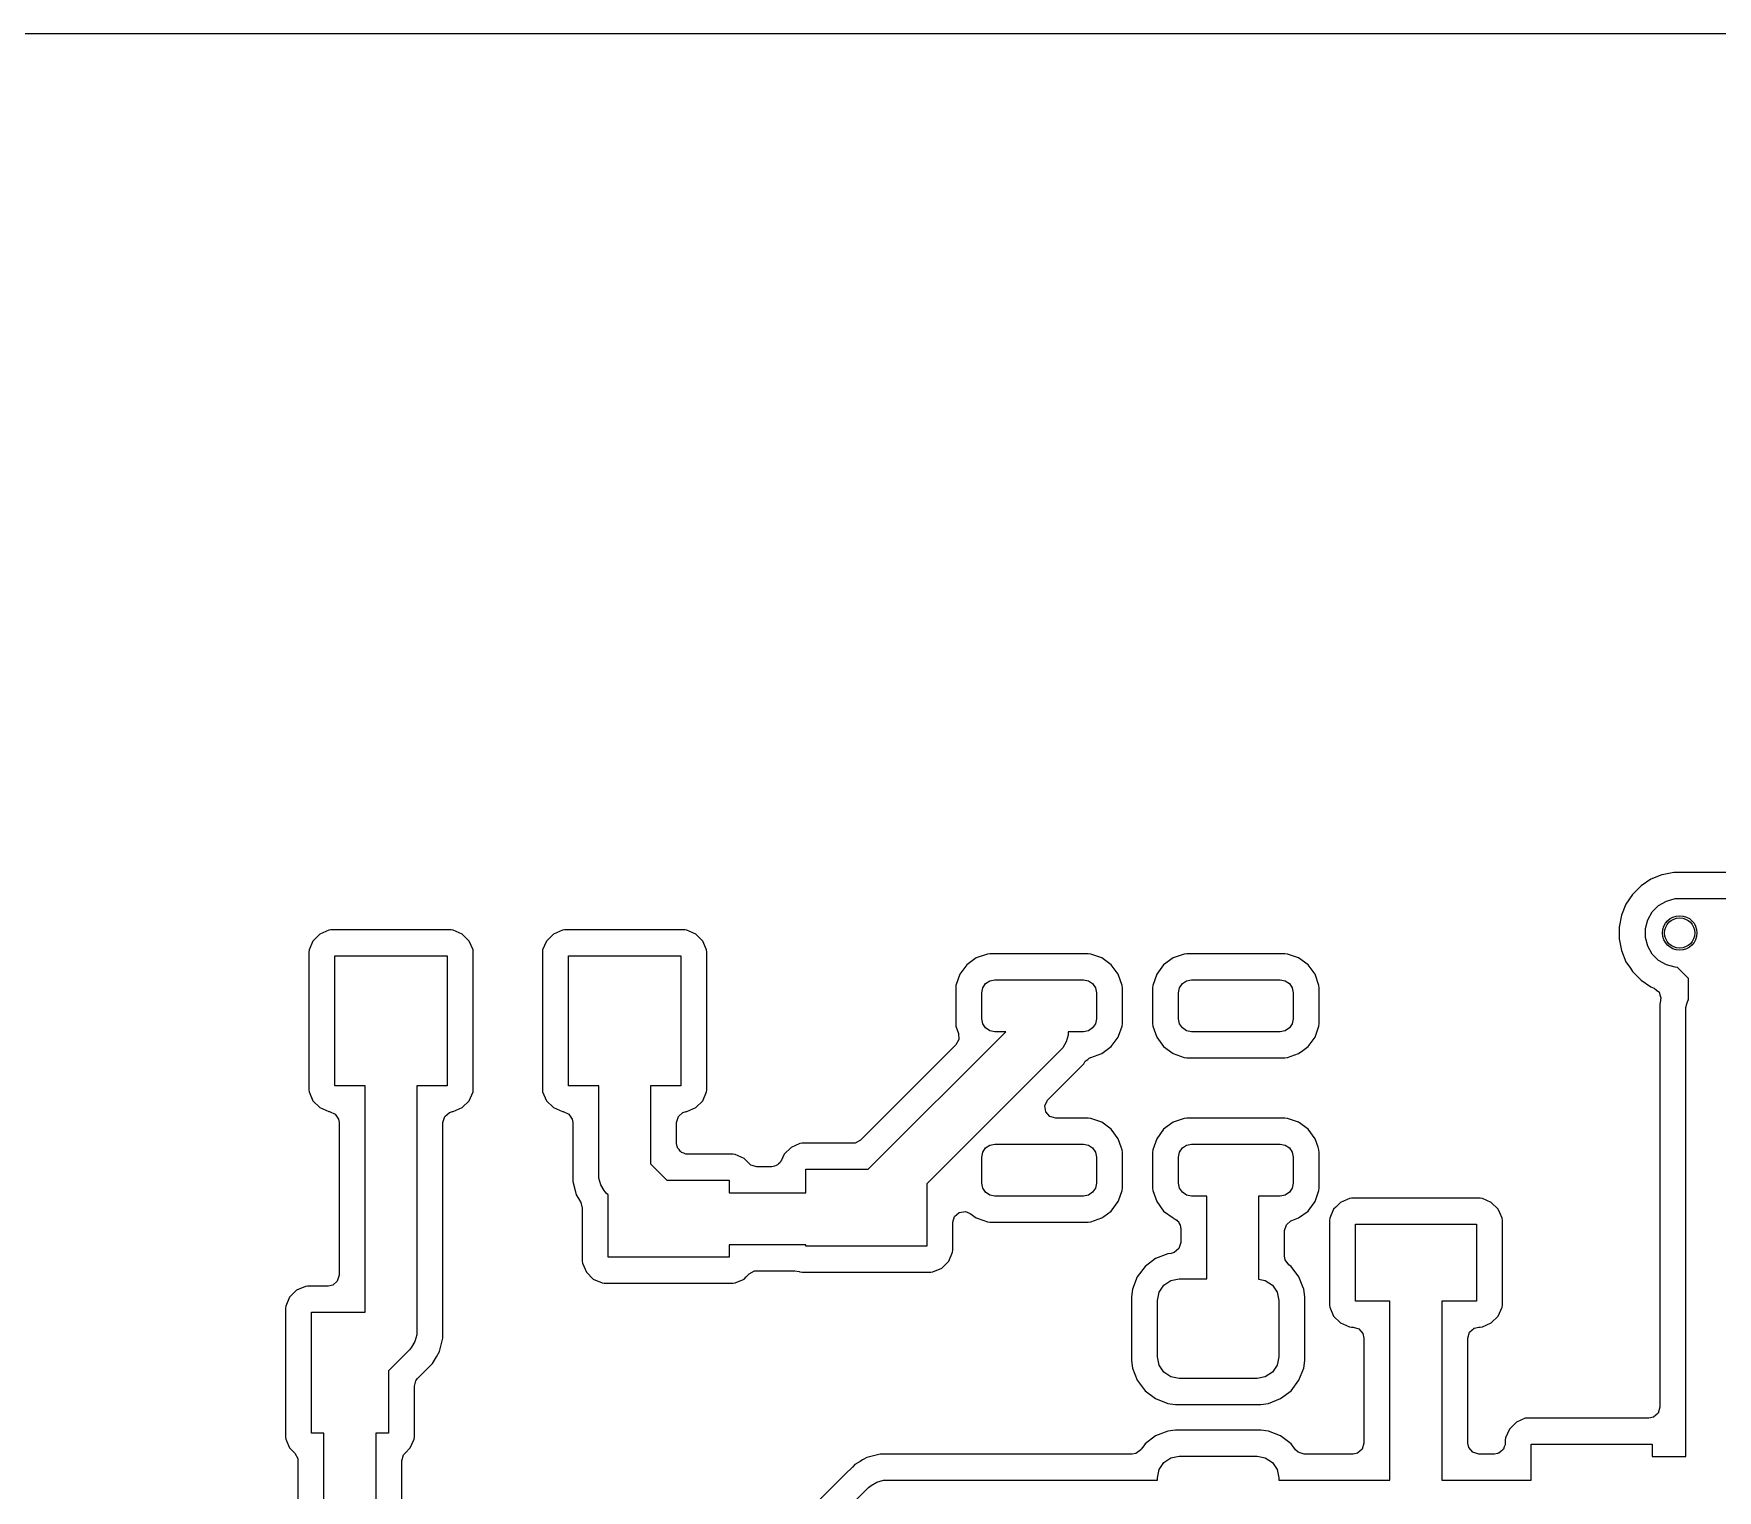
# Model space of a CAD drawing. Extents: x 3.64 to 7.32, y -5.07 to -3.18.
# Drawn here: x 5.591 to 6.357, y -3.847 to -3.185 of the extents above; entities that cross this region are included whole.
import ezdxf

# ---------------------------------------------------------------- set-up
doc = ezdxf.new("R2010")
doc.units = 0
doc.header["$MEASUREMENT"] = 0
doc.layers.add('BLACK', color=7, linetype='CONTINUOUS')

msp = doc.modelspace()

# ---------------------------------------------------------------- linework, layer by layer
at = {"layer": 'BLACK', "linetype": 'CONTINUOUS'}
for p, q in [((3.91242, -3.18453), (7.04854, -3.18453)), ((6.32704, -3.56925), (6.32252, -3.57227)), ((6.33205, -3.56717), (6.32704, -3.56925)), ((6.33206, -3.56717), (6.33205, -3.56717)), ((6.33738, -3.56611), (6.33206, -3.56717)), ((6.34282, -3.56611), (6.33738, -3.56611)), ((6.33738, -3.56611), (6.33738, -3.56611)), ((6.41282, -3.56611), (6.34282, -3.56611)), ((6.31868, -3.57611), (6.31566, -3.58062)), ((6.32252, -3.57227), (6.31868, -3.57611)), ((6.31868, -3.57611), (6.31868, -3.57611)), ((6.32252, -3.57227), (6.32252, -3.57227)), ((6.31566, -3.58062), (6.31358, -3.58564)), ((6.32555, -3.58766), (6.32761, -3.5841)), ((6.32761, -3.5841), (6.33051, -3.58119)), ((6.33051, -3.58119), (6.33407, -3.57914)), ((6.33407, -3.57914), (6.33804, -3.57807)), ((6.33804, -3.57807), (6.3401, -3.57794)), ((6.3401, -3.57794), (6.4101, -3.57794)), ((5.72545, -3.59244), (5.72141, -3.59423)), ((5.72644, -3.59233), (5.72545, -3.59244)), ((5.72545, -3.59244), (5.72545, -3.59244)), ((5.78116, -3.59233), (5.72644, -3.59233)), ((5.72644, -3.59233), (5.72644, -3.59233)), ((5.78215, -3.59244), (5.78116, -3.59233)), ((5.78619, -3.59423), (5.78215, -3.59244)), ((5.78215, -3.59244), (5.78215, -3.59244)), ((5.83175, -3.59244), (5.82771, -3.59423)), ((5.83274, -3.59233), (5.83175, -3.59244)), ((5.83175, -3.59244), (5.83175, -3.59244)), ((5.88746, -3.59233), (5.83274, -3.59233)), ((5.83274, -3.59233), (5.83274, -3.59233)), ((5.88845, -3.59244), (5.88746, -3.59233)), ((5.89249, -3.59423), (5.88845, -3.59244)), ((5.88845, -3.59244), (5.88845, -3.59244)), ((6.31358, -3.58564), (6.31252, -3.59097)), ((6.31252, -3.59097), (6.31252, -3.59097)), ((6.31252, -3.59097), (6.31252, -3.5964)), ((6.31358, -3.58564), (6.31358, -3.58564)), ((6.32449, -3.59163), (6.32555, -3.58766)), ((6.32449, -3.59574), (6.32449, -3.59163)), ((5.71828, -3.59736), (5.71649, -3.6014)), ((5.72141, -3.59423), (5.71828, -3.59736)), ((5.71828, -3.59736), (5.71828, -3.59736)), ((5.78932, -3.59736), (5.78619, -3.59423)), ((5.78619, -3.59423), (5.78619, -3.59423)), ((5.79111, -3.6014), (5.78932, -3.59736)), ((5.78932, -3.59736), (5.78932, -3.59736)), ((5.82458, -3.59736), (5.82279, -3.6014)), ((5.82771, -3.59423), (5.82458, -3.59736)), ((5.82458, -3.59736), (5.82458, -3.59736)), ((5.89562, -3.59736), (5.89249, -3.59423)), ((5.89249, -3.59423), (5.89249, -3.59423)), ((5.89741, -3.6014), (5.89562, -3.59736)), ((5.89562, -3.59736), (5.89562, -3.59736)), ((6.31252, -3.5964), (6.31358, -3.60173)), ((6.32555, -3.59971), (6.32449, -3.59574)), ((6.32761, -3.60327), (6.32555, -3.59971)), ((5.71649, -3.6014), (5.71638, -3.60239)), ((5.71638, -3.60239), (5.71638, -3.66498)), ((5.72821, -3.66321), (5.72821, -3.60416)), ((5.72821, -3.60416), (5.77939, -3.60416)), ((5.77939, -3.60416), (5.77939, -3.66321)), ((5.79122, -3.60239), (5.79111, -3.6014)), ((5.79122, -3.66498), (5.79122, -3.60239)), ((5.79122, -3.60239), (5.79122, -3.60239)), ((5.82279, -3.6014), (5.82268, -3.60239)), ((5.82268, -3.60239), (5.82268, -3.66498)), ((5.83451, -3.66321), (5.83451, -3.60416)), ((5.83451, -3.60416), (5.88569, -3.60416)), ((5.88569, -3.60416), (5.88569, -3.66321)), ((5.89752, -3.60239), (5.89741, -3.6014)), ((5.89752, -3.66498), (5.89752, -3.60239)), ((6.02006, -3.60502), (6.01576, -3.6082)), ((6.02511, -3.60326), (6.02006, -3.60502)), ((6.02006, -3.60502), (6.02006, -3.60502)), ((6.02631, -3.60314), (6.02511, -3.60326)), ((6.02511, -3.60326), (6.02511, -3.60326)), ((6.07094, -3.60314), (6.02631, -3.60314)), ((6.02631, -3.60314), (6.02631, -3.60314)), ((6.07213, -3.60326), (6.07094, -3.60314)), ((6.07214, -3.60326), (6.07213, -3.60326)), ((6.07718, -3.60502), (6.07214, -3.60326)), ((6.08148, -3.6082), (6.07718, -3.60502)), ((6.07718, -3.60502), (6.07718, -3.60502)), ((6.10963, -3.60502), (6.10533, -3.6082)), ((6.11468, -3.60326), (6.10963, -3.60502)), ((6.10963, -3.60502), (6.10963, -3.60502)), ((6.11588, -3.60314), (6.11468, -3.60326)), ((6.11468, -3.60326), (6.11468, -3.60326)), ((6.1605, -3.60314), (6.11588, -3.60314)), ((6.11588, -3.60314), (6.11588, -3.60314)), ((6.1617, -3.60326), (6.1605, -3.60314)), ((6.16675, -3.60502), (6.1617, -3.60326)), ((6.1617, -3.60326), (6.1617, -3.60326)), ((6.17105, -3.6082), (6.16675, -3.60502)), ((6.16675, -3.60502), (6.16675, -3.60502)), ((6.31358, -3.60173), (6.31566, -3.60675)), ((6.31566, -3.60675), (6.31768, -3.60977)), ((6.33051, -3.60618), (6.32761, -3.60327)), ((6.33407, -3.60824), (6.33051, -3.60618)), ((6.01259, -3.6125), (6.01082, -3.61755)), ((6.01576, -3.6082), (6.01259, -3.6125)), ((6.01259, -3.6125), (6.01259, -3.6125)), ((6.02427, -3.6167), (6.02619, -3.61542)), ((6.02619, -3.61542), (6.02845, -3.61497)), ((6.02845, -3.61497), (6.0688, -3.61497)), ((6.0688, -3.61497), (6.07106, -3.61542)), ((6.07106, -3.61542), (6.07298, -3.6167)), ((6.08466, -3.6125), (6.08148, -3.6082)), ((6.08642, -3.61755), (6.08466, -3.6125)), ((6.08466, -3.6125), (6.08466, -3.6125)), ((6.10215, -3.6125), (6.10039, -3.61755)), ((6.10533, -3.6082), (6.10215, -3.6125)), ((6.10215, -3.6125), (6.10215, -3.6125)), ((6.11384, -3.6167), (6.11575, -3.61542)), ((6.11575, -3.61542), (6.11801, -3.61497)), ((6.11801, -3.61497), (6.15837, -3.61497)), ((6.15837, -3.61497), (6.16063, -3.61542)), ((6.16063, -3.61542), (6.16254, -3.6167)), ((6.17423, -3.6125), (6.17105, -3.6082)), ((6.17599, -3.61755), (6.17423, -3.6125)), ((6.17423, -3.6125), (6.17423, -3.6125)), ((6.31768, -3.60977), (6.31868, -3.61127)), ((6.31868, -3.61127), (6.31868, -3.61127)), ((6.31868, -3.61127), (6.32252, -3.61511)), ((6.32252, -3.61511), (6.32252, -3.61511)), ((6.32252, -3.61511), (6.32704, -3.61813)), ((6.33804, -3.6093), (6.33407, -3.60824)), ((6.33908, -3.60937), (6.33804, -3.6093)), ((6.34404, -3.61433), (6.33908, -3.60937)), ((6.34404, -3.62411), (6.34404, -3.61433)), ((6.01082, -3.61755), (6.01071, -3.61874)), ((6.01071, -3.61874), (6.01071, -3.63483)), ((6.01082, -3.61755), (6.01082, -3.61755)), ((6.02254, -3.62088), (6.02299, -3.61862)), ((6.02254, -3.63269), (6.02254, -3.62088)), ((6.02299, -3.61862), (6.02427, -3.6167)), ((6.07298, -3.6167), (6.07426, -3.61862)), ((6.07426, -3.61862), (6.07471, -3.62088)), ((6.07471, -3.62088), (6.07471, -3.63269)), ((6.08654, -3.61874), (6.08642, -3.61755)), ((6.08654, -3.63483), (6.08654, -3.61874)), ((6.08654, -3.61874), (6.08654, -3.61874)), ((6.10039, -3.61755), (6.10028, -3.61874)), ((6.10028, -3.61874), (6.10028, -3.63483)), ((6.10039, -3.61755), (6.10039, -3.61755)), ((6.11211, -3.62088), (6.11256, -3.61862)), ((6.11211, -3.63269), (6.11211, -3.62088)), ((6.11256, -3.61862), (6.11384, -3.6167)), ((6.16254, -3.6167), (6.16382, -3.61862)), ((6.16382, -3.61862), (6.16427, -3.62088)), ((6.16427, -3.62088), (6.16427, -3.63269)), ((6.1761, -3.61874), (6.17599, -3.61755)), ((6.1761, -3.63483), (6.1761, -3.61874)), ((6.32704, -3.61813), (6.32704, -3.61813)), ((6.32704, -3.61813), (6.32851, -3.61874)), ((6.32851, -3.61874), (6.32853, -3.61875)), ((6.32853, -3.61875), (6.32855, -3.61875)), ((6.32855, -3.61875), (6.32961, -3.61963)), ((6.32961, -3.61963), (6.33068, -3.62049)), ((6.33068, -3.62049), (6.33069, -3.62051)), ((6.33069, -3.62051), (6.33071, -3.62053)), ((6.33071, -3.62053), (6.33113, -3.62184)), ((6.33113, -3.62184), (6.33157, -3.62314)), ((6.33157, -3.62314), (6.33156, -3.62317)), ((6.33156, -3.62317), (6.33157, -3.62319)), ((6.3314, -3.6246), (6.33102, -3.62601)), ((6.33102, -3.62601), (6.33102, -3.62601)), ((6.33102, -3.62601), (6.33102, -3.62601)), ((6.33102, -3.62601), (6.33102, -3.62603)), ((6.33102, -3.62603), (6.33102, -3.62603)), ((6.33102, -3.62603), (6.33102, -3.62925)), ((6.33102, -3.62925), (6.33102, -3.8094)), ((6.33144, -3.62424), (6.3314, -3.62459)), ((6.3314, -3.62459), (6.3314, -3.6246)), ((6.33157, -3.62319), (6.33144, -3.62424)), ((6.34286, -3.62912), (6.34296, -3.62758)), ((6.34286, -3.83188), (6.34286, -3.62912)), ((6.34296, -3.62758), (6.34307, -3.62717)), ((6.34296, -3.62758), (6.34296, -3.62758)), ((6.34307, -3.62717), (6.34327, -3.6264)), ((6.34327, -3.6264), (6.34375, -3.6246)), ((6.34375, -3.6246), (6.34381, -3.6245)), ((6.34381, -3.6245), (6.34404, -3.62411)), ((6.01071, -3.63483), (6.01082, -3.63603)), ((6.01082, -3.63603), (6.012, -3.63938)), ((6.02299, -3.63495), (6.02254, -3.63269)), ((6.02427, -3.63687), (6.02299, -3.63495)), ((6.02619, -3.63815), (6.02427, -3.63687)), ((6.02845, -3.6386), (6.02619, -3.63815)), ((6.07106, -3.63815), (6.0688, -3.6386)), ((6.07298, -3.63687), (6.07106, -3.63815)), ((6.07426, -3.63495), (6.07298, -3.63687)), ((6.07471, -3.63269), (6.07426, -3.63495)), ((6.08482, -3.64062), (6.08642, -3.63603)), ((6.08642, -3.63603), (6.08654, -3.63483)), ((6.10028, -3.63483), (6.10039, -3.63603)), ((6.10039, -3.63603), (6.10039, -3.63603)), ((6.10039, -3.63603), (6.10215, -3.64107)), ((6.11256, -3.63495), (6.11211, -3.63269)), ((6.11384, -3.63687), (6.11256, -3.63495)), ((6.11575, -3.63815), (6.11384, -3.63687)), ((6.11801, -3.6386), (6.11575, -3.63815)), ((6.16063, -3.63815), (6.15837, -3.6386)), ((6.16254, -3.63687), (6.16063, -3.63815)), ((6.16382, -3.63495), (6.16254, -3.63687)), ((6.16427, -3.63269), (6.16382, -3.63495)), ((6.17438, -3.64062), (6.17599, -3.63603)), ((6.17599, -3.63603), (6.1761, -3.63483)), ((6.01082, -3.64453), (5.96745, -3.6879)), ((5.9709, -3.70119), (6.03349, -3.6386)), ((6.01214, -3.64218), (6.01082, -3.64453)), ((6.012, -3.63938), (6.01214, -3.64218)), ((6.03349, -3.6386), (6.02845, -3.6386)), ((6.05947, -3.64588), (6.05845, -3.64704)), ((6.06101, -3.64321), (6.05947, -3.64588)), ((6.06181, -3.64023), (6.06101, -3.64321)), ((6.06191, -3.63869), (6.06181, -3.64023)), ((6.0688, -3.6386), (6.06191, -3.6386)), ((6.06191, -3.6386), (6.06191, -3.63869)), ((6.07906, -3.64717), (6.08148, -3.64537)), ((6.08148, -3.64537), (6.08466, -3.64107)), ((6.08466, -3.64107), (6.08482, -3.64062)), ((6.08466, -3.64107), (6.08466, -3.64107)), ((6.10215, -3.64107), (6.10215, -3.64107)), ((6.10215, -3.64107), (6.10533, -3.64537)), ((6.10533, -3.64537), (6.10963, -3.64855)), ((6.15837, -3.6386), (6.11801, -3.6386)), ((6.16862, -3.64717), (6.17105, -3.64537)), ((6.17105, -3.64537), (6.17423, -3.64107)), ((6.17423, -3.64107), (6.17438, -3.64062)), ((6.17423, -3.64107), (6.17423, -3.64107)), ((6.05845, -3.64704), (5.9976, -3.70789)), ((6.06462, -3.65761), (6.06902, -3.6532)), ((6.06902, -3.6532), (6.06967, -3.65207)), ((6.06967, -3.65207), (6.07004, -3.65167)), ((6.07004, -3.65167), (6.07079, -3.65122)), ((6.07079, -3.65122), (6.07142, -3.65062)), ((6.07142, -3.65062), (6.07206, -3.65034)), ((6.07206, -3.65034), (6.07213, -3.65031)), ((6.07213, -3.65031), (6.07718, -3.64855)), ((6.07213, -3.65031), (6.07213, -3.65031)), ((6.07718, -3.64855), (6.07906, -3.64717)), ((6.10963, -3.64855), (6.10963, -3.64855)), ((6.10963, -3.64855), (6.11468, -3.65031)), ((6.11468, -3.65031), (6.11588, -3.65043)), ((6.11588, -3.65043), (6.11588, -3.65043)), ((6.11588, -3.65043), (6.1605, -3.65043)), ((6.1605, -3.65043), (6.1617, -3.65031)), ((6.1605, -3.65043), (6.1605, -3.65043)), ((6.1617, -3.65031), (6.16675, -3.64855)), ((6.16675, -3.64855), (6.16862, -3.64717)), ((6.05724, -3.66498), (6.06462, -3.65761)), ((6.06462, -3.65761), (6.06462, -3.65761)), ((5.71638, -3.66498), (5.71638, -3.66498)), ((5.71638, -3.66498), (5.71638, -3.66498)), ((5.71638, -3.66498), (5.71649, -3.66597)), ((5.71649, -3.66597), (5.71649, -3.66597)), ((5.71649, -3.66597), (5.71828, -3.67002)), ((5.74199, -3.66321), (5.72821, -3.66321)), ((5.74199, -3.76619), (5.74199, -3.66321)), ((5.77939, -3.66321), (5.76561, -3.66321)), ((5.76561, -3.66321), (5.76561, -3.77499)), ((5.78932, -3.67002), (5.79111, -3.66597)), ((5.79111, -3.66597), (5.79122, -3.66498)), ((5.82268, -3.66498), (5.82268, -3.66498)), ((5.82268, -3.66498), (5.82268, -3.66498)), ((5.82268, -3.66498), (5.82279, -3.66597)), ((5.82279, -3.66597), (5.82279, -3.66597)), ((5.82279, -3.66597), (5.82458, -3.67002)), ((5.84829, -3.66321), (5.83451, -3.66321)), ((5.84829, -3.70369), (5.84829, -3.66321)), ((5.88569, -3.66321), (5.87191, -3.66321)), ((5.87191, -3.66321), (5.87191, -3.69879)), ((5.89562, -3.67002), (5.89741, -3.66597)), ((5.89741, -3.66597), (5.89752, -3.66498)), ((6.05274, -3.66948), (6.05724, -3.66498)), ((5.71828, -3.67002), (5.72141, -3.67314)), ((5.72141, -3.67314), (5.72141, -3.67314)), ((5.72141, -3.67314), (5.72141, -3.67314)), ((5.72141, -3.67314), (5.72545, -3.67493)), ((5.72545, -3.67493), (5.72577, -3.67497)), ((5.72577, -3.67497), (5.72834, -3.67606)), ((5.72834, -3.67606), (5.72992, -3.67837)), ((5.77823, -3.67721), (5.78034, -3.67538)), ((5.78034, -3.67538), (5.78183, -3.67497)), ((5.78183, -3.67497), (5.78215, -3.67493)), ((5.78215, -3.67493), (5.78619, -3.67314)), ((5.78619, -3.67314), (5.78932, -3.67002)), ((5.82458, -3.67002), (5.82771, -3.67314)), ((5.82771, -3.67314), (5.82771, -3.67314)), ((5.82771, -3.67314), (5.82771, -3.67314)), ((5.82771, -3.67314), (5.83175, -3.67493)), ((5.83175, -3.67493), (5.83207, -3.67497)), ((5.83207, -3.67497), (5.83464, -3.67606)), ((5.83464, -3.67606), (5.83622, -3.67837)), ((5.88453, -3.67721), (5.88664, -3.67538)), ((5.88664, -3.67538), (5.88813, -3.67497)), ((5.88813, -3.67497), (5.88845, -3.67493)), ((5.88845, -3.67493), (5.89249, -3.67314)), ((5.89249, -3.67314), (5.89562, -3.67002)), ((6.05134, -3.67228), (6.0525, -3.66974)), ((6.05174, -3.67505), (6.05134, -3.67228)), ((6.05357, -3.67716), (6.05174, -3.67505)), ((6.0525, -3.66974), (6.05274, -3.66948)), ((5.72992, -3.67837), (5.73016, -3.67989)), ((5.73016, -3.67989), (5.73016, -3.7494)), ((5.77744, -3.67989), (5.77823, -3.67721)), ((5.77744, -3.75919), (5.77744, -3.67989)), ((5.83622, -3.67837), (5.83646, -3.67989)), ((5.83646, -3.67989), (5.83646, -3.70027)), ((5.88374, -3.67989), (5.88453, -3.67721)), ((5.88374, -3.6894), (5.88374, -3.67989)), ((6.05625, -3.67795), (6.05357, -3.67716)), ((6.07094, -3.67795), (6.05625, -3.67795)), ((6.07213, -3.67806), (6.07094, -3.67795)), ((6.07214, -3.67806), (6.07213, -3.67806)), ((6.07718, -3.67983), (6.07214, -3.67806)), ((6.08148, -3.683), (6.07718, -3.67983)), ((6.07718, -3.67983), (6.07718, -3.67983)), ((6.08466, -3.6873), (6.08148, -3.683)), ((6.10533, -3.683), (6.10215, -3.6873)), ((6.10963, -3.67983), (6.10533, -3.683)), ((6.11468, -3.67806), (6.10963, -3.67983)), ((6.10963, -3.67983), (6.10963, -3.67983)), ((6.11588, -3.67795), (6.11468, -3.67806)), ((6.11468, -3.67806), (6.11468, -3.67806)), ((6.1605, -3.67795), (6.11588, -3.67795)), ((6.11588, -3.67795), (6.11588, -3.67795)), ((6.1617, -3.67806), (6.1605, -3.67795)), ((6.16675, -3.67983), (6.1617, -3.67806)), ((6.1617, -3.67806), (6.1617, -3.67806)), ((6.17105, -3.683), (6.16675, -3.67983)), ((6.16675, -3.67983), (6.16675, -3.67983)), ((6.17423, -3.6873), (6.17105, -3.683)), ((5.88394, -3.69079), (5.88374, -3.6894)), ((5.8841, -3.69104), (5.88394, -3.69079)), ((5.88419, -3.69146), (5.8841, -3.69104)), ((5.88488, -3.69226), (5.88419, -3.69146)), ((5.9358, -3.69126), (5.93267, -3.69439)), ((5.93984, -3.68947), (5.9358, -3.69126)), ((5.94083, -3.68936), (5.93984, -3.68947)), ((5.93984, -3.68947), (5.93984, -3.68947)), ((5.96394, -3.68936), (5.94083, -3.68936)), ((5.94083, -3.68936), (5.94083, -3.68936)), ((5.965, -3.68924), (5.96394, -3.68936)), ((5.96745, -3.6879), (5.965, -3.68924)), ((6.02299, -3.69342), (6.02427, -3.69151)), ((6.02427, -3.69151), (6.02619, -3.69023)), ((6.02619, -3.69023), (6.02845, -3.68978)), ((6.02845, -3.68978), (6.0688, -3.68978)), ((6.0688, -3.68978), (6.07106, -3.69023)), ((6.07106, -3.69023), (6.07298, -3.69151)), ((6.07298, -3.69151), (6.07426, -3.69342)), ((6.08599, -3.69112), (6.08466, -3.6873)), ((6.08466, -3.6873), (6.08466, -3.6873)), ((6.08642, -3.69235), (6.08599, -3.69112)), ((6.10215, -3.6873), (6.10039, -3.69235)), ((6.10215, -3.6873), (6.10215, -3.6873)), ((6.11256, -3.69342), (6.11384, -3.69151)), ((6.11384, -3.69151), (6.11575, -3.69023)), ((6.11575, -3.69023), (6.11801, -3.68978)), ((6.11801, -3.68978), (6.15837, -3.68978)), ((6.15837, -3.68978), (6.16063, -3.69023)), ((6.16063, -3.69023), (6.16254, -3.69151)), ((6.16254, -3.69151), (6.16382, -3.69342)), ((6.17556, -3.69112), (6.17423, -3.6873)), ((6.17423, -3.6873), (6.17423, -3.6873)), ((6.17599, -3.69235), (6.17556, -3.69112)), ((5.87191, -3.69879), (5.8793, -3.70619)), ((5.88545, -3.69314), (5.88488, -3.69226)), ((5.88578, -3.6933), (5.88545, -3.69314)), ((5.88602, -3.69357), (5.88578, -3.6933)), ((5.88703, -3.69387), (5.88602, -3.69357)), ((5.888, -3.69431), (5.88703, -3.69387)), ((5.88835, -3.69425), (5.888, -3.69431)), ((5.8887, -3.69436), (5.88835, -3.69425)), ((5.90937, -3.69436), (5.8887, -3.69436)), ((5.91035, -3.69447), (5.90937, -3.69436)), ((5.90937, -3.69436), (5.90937, -3.69436)), ((5.9144, -3.69626), (5.91035, -3.69447)), ((5.91035, -3.69447), (5.91035, -3.69447)), ((5.91674, -3.69859), (5.9144, -3.69626)), ((5.9144, -3.69626), (5.9144, -3.69626)), ((5.91756, -3.69926), (5.91674, -3.69859)), ((5.92024, -3.70005), (5.91756, -3.69926)), ((5.92896, -3.69944), (5.92834, -3.69984)), ((5.92967, -3.69922), (5.92896, -3.69944)), ((5.93011, -3.6987), (5.92967, -3.69922)), ((5.93069, -3.69833), (5.93011, -3.6987)), ((5.931, -3.69766), (5.93069, -3.69833)), ((5.93148, -3.69709), (5.931, -3.69766)), ((5.93267, -3.69439), (5.93148, -3.69709)), ((6.02254, -3.69568), (6.02299, -3.69342)), ((6.02254, -3.70749), (6.02254, -3.69568)), ((6.07426, -3.69342), (6.07471, -3.69568)), ((6.07471, -3.69568), (6.07471, -3.70749)), ((6.08654, -3.69355), (6.08642, -3.69235)), ((6.08654, -3.70963), (6.08654, -3.69355)), ((6.10039, -3.69235), (6.10028, -3.69355)), ((6.10028, -3.69355), (6.10028, -3.70963)), ((6.10039, -3.69235), (6.10039, -3.69235)), ((6.11211, -3.69568), (6.11256, -3.69342)), ((6.11211, -3.70749), (6.11211, -3.69568)), ((6.16382, -3.69342), (6.16427, -3.69568)), ((6.16427, -3.69568), (6.16427, -3.70749)), ((6.1761, -3.69355), (6.17599, -3.69235)), ((6.1761, -3.70963), (6.1761, -3.69355)), ((5.83646, -3.70027), (5.83646, -3.70027)), ((5.83646, -3.70027), (5.83646, -3.70057)), ((5.83646, -3.70057), (5.83646, -3.7068)), ((5.83646, -3.7068), (5.83755, -3.71089)), ((5.84839, -3.70523), (5.84829, -3.70369)), ((5.84919, -3.70821), (5.84839, -3.70523)), ((5.8793, -3.70619), (5.9076, -3.70619)), ((5.9076, -3.70619), (5.9076, -3.71188)), ((5.92694, -3.70005), (5.92024, -3.70005)), ((5.927, -3.70004), (5.92694, -3.70005)), ((5.92705, -3.70003), (5.927, -3.70004)), ((5.92834, -3.69984), (5.92705, -3.70003)), ((5.9426, -3.71188), (5.9426, -3.70119)), ((5.9426, -3.70119), (5.9709, -3.70119)), ((5.83755, -3.71089), (5.83807, -3.71281)), ((5.83807, -3.71281), (5.83903, -3.71447)), ((5.83903, -3.71447), (5.8401, -3.71634)), ((5.85073, -3.71088), (5.84919, -3.70821)), ((5.85175, -3.71204), (5.85073, -3.71088)), ((5.8526, -3.71289), (5.85175, -3.71204)), ((5.8526, -3.74119), (5.8526, -3.71289)), ((5.9076, -3.71188), (5.9426, -3.71188)), ((5.9976, -3.70789), (5.9976, -3.73619)), ((6.02299, -3.70975), (6.02254, -3.70749)), ((6.02427, -3.71167), (6.02299, -3.70975)), ((6.02619, -3.71295), (6.02427, -3.71167)), ((6.02845, -3.7134), (6.02619, -3.71295)), ((6.0688, -3.7134), (6.02845, -3.7134)), ((6.07106, -3.71295), (6.0688, -3.7134)), ((6.07298, -3.71167), (6.07106, -3.71295)), ((6.07426, -3.70975), (6.07298, -3.71167)), ((6.07471, -3.70749), (6.07426, -3.70975)), ((6.08476, -3.71558), (6.08642, -3.71083)), ((6.08642, -3.71083), (6.08654, -3.70963)), ((6.10028, -3.70963), (6.10039, -3.71083)), ((6.10039, -3.71083), (6.10039, -3.71083)), ((6.10039, -3.71083), (6.10215, -3.71588)), ((6.11256, -3.70975), (6.11211, -3.70749)), ((6.11384, -3.71167), (6.11256, -3.70975)), ((6.11575, -3.71295), (6.11384, -3.71167)), ((6.11801, -3.7134), (6.11575, -3.71295)), ((6.1249, -3.7134), (6.11801, -3.7134)), ((6.1249, -3.75105), (6.1249, -3.7134)), ((6.15837, -3.7134), (6.14852, -3.7134)), ((6.14852, -3.7134), (6.14852, -3.75119)), ((6.16063, -3.71295), (6.15837, -3.7134)), ((6.16254, -3.71167), (6.16063, -3.71295)), ((6.16382, -3.70975), (6.16254, -3.71167)), ((6.16427, -3.70749), (6.16382, -3.70975)), ((6.17423, -3.71588), (6.17599, -3.71083)), ((6.17599, -3.71083), (6.1761, -3.70963)), ((6.18984, -3.71447), (6.1858, -3.71626)), ((6.19083, -3.71436), (6.18984, -3.71447)), ((6.18984, -3.71447), (6.18984, -3.71447)), ((6.24937, -3.71436), (6.19083, -3.71436)), ((6.19083, -3.71436), (6.19083, -3.71436)), ((6.25035, -3.71447), (6.24937, -3.71436)), ((6.2544, -3.71626), (6.25035, -3.71447)), ((6.25035, -3.71447), (6.25035, -3.71447)), ((5.8401, -3.71634), (5.84077, -3.71882)), ((5.84077, -3.71882), (5.84077, -3.74295)), ((6.00943, -3.72533), (6.01022, -3.72265)), ((6.01022, -3.72265), (6.01233, -3.72082)), ((6.01233, -3.72082), (6.0151, -3.72042)), ((6.0151, -3.72042), (6.01734, -3.72134)), ((6.01734, -3.72134), (6.02006, -3.72335)), ((6.07718, -3.72335), (6.07814, -3.72265)), ((6.07814, -3.72265), (6.08148, -3.72018)), ((6.08148, -3.72018), (6.08466, -3.71588)), ((6.08466, -3.71588), (6.08476, -3.71558)), ((6.08466, -3.71588), (6.08466, -3.71588)), ((6.10215, -3.71588), (6.10215, -3.71588)), ((6.10215, -3.71588), (6.10533, -3.72018)), ((6.10533, -3.72018), (6.10963, -3.72335)), ((6.16675, -3.72335), (6.17105, -3.72018)), ((6.17105, -3.72018), (6.17132, -3.71981)), ((6.17132, -3.71981), (6.17423, -3.71588)), ((6.18267, -3.71939), (6.18088, -3.72343)), ((6.18366, -3.7184), (6.18267, -3.71939)), ((6.1858, -3.71626), (6.18366, -3.7184)), ((6.18366, -3.7184), (6.18366, -3.7184)), ((6.25753, -3.71939), (6.2544, -3.71626)), ((6.2544, -3.71626), (6.2544, -3.71626)), ((6.25822, -3.72095), (6.25753, -3.71939)), ((6.25932, -3.72343), (6.25822, -3.72095)), ((6.00943, -3.73795), (6.00943, -3.72533)), ((6.02006, -3.72335), (6.02006, -3.72335)), ((6.02006, -3.72335), (6.0235, -3.72456)), ((6.0235, -3.72456), (6.02511, -3.72512)), ((6.02511, -3.72512), (6.02631, -3.72523)), ((6.02631, -3.72523), (6.02631, -3.72523)), ((6.02631, -3.72523), (6.07094, -3.72523)), ((6.07094, -3.72523), (6.07213, -3.72512)), ((6.07094, -3.72523), (6.07094, -3.72523)), ((6.07213, -3.72512), (6.07718, -3.72335)), ((6.10963, -3.72335), (6.10963, -3.72335)), ((6.10963, -3.72335), (6.10963, -3.72335)), ((6.10963, -3.72335), (6.10975, -3.72339)), ((6.10975, -3.72339), (6.10986, -3.72347)), ((6.10986, -3.72347), (6.10996, -3.72353)), ((6.10996, -3.72353), (6.10995, -3.72354)), ((6.10995, -3.72354), (6.11051, -3.72394)), ((6.11051, -3.72394), (6.11136, -3.72433)), ((6.11136, -3.72433), (6.11162, -3.72474)), ((6.11162, -3.72474), (6.11202, -3.72502)), ((6.11202, -3.72502), (6.11237, -3.72589)), ((6.11237, -3.72589), (6.11287, -3.72668)), ((6.11287, -3.72668), (6.11298, -3.72744)), ((6.11298, -3.72744), (6.11305, -3.72762)), ((6.11305, -3.72762), (6.11307, -3.72808)), ((6.11307, -3.72808), (6.11307, -3.73453)), ((6.16036, -3.72911), (6.16114, -3.72643)), ((6.16036, -3.74074), (6.16036, -3.72911)), ((6.16114, -3.72643), (6.16326, -3.7246)), ((6.16326, -3.7246), (6.16368, -3.72443)), ((6.16368, -3.72443), (6.16675, -3.72335)), ((6.16675, -3.72335), (6.16675, -3.72335)), ((6.18088, -3.72344), (6.18077, -3.72442)), ((6.18077, -3.72442), (6.18077, -3.76295)), ((6.18088, -3.72343), (6.18088, -3.72344)), ((6.18088, -3.72344), (6.18088, -3.72344)), ((6.1926, -3.76119), (6.1926, -3.72619)), ((6.1926, -3.72619), (6.2476, -3.72619)), ((6.2476, -3.72619), (6.2476, -3.76119)), ((6.25943, -3.72442), (6.25932, -3.72343)), ((6.25943, -3.76295), (6.25943, -3.72442)), ((5.9426, -3.7355), (5.9076, -3.7355)), ((5.9076, -3.7355), (5.9076, -3.74119)), ((5.9426, -3.73619), (5.9426, -3.7355)), ((5.9976, -3.73619), (5.9426, -3.73619)), ((6.00932, -3.73894), (6.00943, -3.73795)), ((6.11228, -3.73721), (6.11017, -3.73904)), ((6.11307, -3.73453), (6.11228, -3.73721)), ((5.84077, -3.74295), (5.84077, -3.74295)), ((5.84077, -3.74295), (5.84088, -3.74394)), ((5.84088, -3.74394), (5.84088, -3.74394)), ((5.84088, -3.74394), (5.84267, -3.74799)), ((5.9076, -3.74119), (5.8526, -3.74119)), ((6.0044, -3.74612), (6.00753, -3.74299)), ((6.00753, -3.74299), (6.00932, -3.73894)), ((6.09691, -3.74542), (6.09331, -3.75017)), ((6.10166, -3.74182), (6.09691, -3.74542)), ((6.1072, -3.73964), (6.10166, -3.74182)), ((6.10166, -3.74182), (6.10166, -3.74182)), ((6.1087, -3.73946), (6.1072, -3.73964)), ((6.11017, -3.73904), (6.1087, -3.73946)), ((6.16066, -3.74244), (6.16036, -3.74074)), ((6.16232, -3.74469), (6.16066, -3.74244)), ((6.16329, -3.74542), (6.16232, -3.74469)), ((6.16689, -3.75017), (6.16329, -3.74542)), ((5.72937, -3.75208), (5.72726, -3.75391)), ((5.73016, -3.7494), (5.72937, -3.75208)), ((5.84267, -3.74799), (5.8458, -3.75112)), ((5.8458, -3.75112), (5.8458, -3.75112)), ((5.8458, -3.75112), (5.8458, -3.75112)), ((5.8458, -3.75112), (5.84984, -3.7529)), ((5.84984, -3.7529), (5.85083, -3.75302)), ((5.85083, -3.75302), (5.90937, -3.75302)), ((5.90937, -3.75302), (5.91035, -3.7529)), ((5.91035, -3.7529), (5.9144, -3.75112)), ((5.9144, -3.75112), (5.91535, -3.75017)), ((5.91535, -3.75017), (5.91674, -3.74878)), ((5.91674, -3.74878), (5.91919, -3.74744)), ((5.91919, -3.74744), (5.92024, -3.74733)), ((5.92024, -3.74733), (5.9375, -3.74733)), ((5.9375, -3.74733), (5.9395, -3.74775)), ((5.9395, -3.74775), (5.93976, -3.74787)), ((5.93976, -3.74787), (5.93984, -3.7479)), ((5.93984, -3.7479), (5.94083, -3.74802)), ((5.94083, -3.74802), (5.99937, -3.74802)), ((5.99937, -3.74802), (6.00035, -3.7479)), ((6.00035, -3.7479), (6.0044, -3.74612)), ((6.09331, -3.75017), (6.09113, -3.75571)), ((6.09331, -3.75017), (6.09331, -3.75017)), ((6.10542, -3.75393), (6.10862, -3.7518)), ((6.10862, -3.7518), (6.11238, -3.75105)), ((6.11238, -3.75105), (6.1249, -3.75105)), ((6.14852, -3.75119), (6.15158, -3.7518)), ((6.15158, -3.7518), (6.15478, -3.75393)), ((6.16869, -3.75473), (6.16689, -3.75017)), ((6.16689, -3.75017), (6.16689, -3.75017)), ((5.70767, -3.75939), (5.70588, -3.76343)), ((5.7108, -3.75626), (5.70767, -3.75939)), ((5.70767, -3.75939), (5.70767, -3.75939)), ((5.71484, -3.75447), (5.7108, -3.75626)), ((5.71583, -3.75436), (5.71484, -3.75447)), ((5.71484, -3.75447), (5.71484, -3.75447)), ((5.7252, -3.75436), (5.71583, -3.75436)), ((5.71583, -3.75436), (5.71583, -3.75436)), ((5.72726, -3.75391), (5.7252, -3.75436)), ((5.77744, -3.7781), (5.77744, -3.75919)), ((6.09113, -3.75571), (6.09071, -3.75919)), ((6.09071, -3.75919), (6.09071, -3.78818)), ((6.10254, -3.76089), (6.10329, -3.75713)), ((6.10254, -3.78648), (6.10254, -3.76089)), ((6.10329, -3.75713), (6.10542, -3.75393)), ((6.15478, -3.75393), (6.15691, -3.75713)), ((6.15691, -3.75713), (6.15766, -3.76089)), ((6.15766, -3.76089), (6.15766, -3.78648)), ((6.16907, -3.75571), (6.16869, -3.75473)), ((6.16949, -3.75919), (6.16907, -3.75571)), ((6.16949, -3.78818), (6.16949, -3.75919)), ((5.70588, -3.76343), (5.70577, -3.76442)), ((5.70577, -3.76442), (5.70577, -3.82295)), ((5.7176, -3.82119), (5.7176, -3.76619)), ((5.7176, -3.76619), (5.74199, -3.76619)), ((6.18077, -3.76295), (6.18077, -3.76295)), ((6.18077, -3.76295), (6.18088, -3.76394)), ((6.18088, -3.76394), (6.18088, -3.76394)), ((6.18088, -3.76394), (6.18267, -3.76799)), ((6.18267, -3.76799), (6.1858, -3.77112)), ((6.20829, -3.76119), (6.1926, -3.76119)), ((6.20829, -3.84258), (6.20829, -3.76119)), ((6.2476, -3.76119), (6.23191, -3.76119)), ((6.23191, -3.76119), (6.23191, -3.84258)), ((6.2544, -3.77112), (6.25753, -3.76799)), ((6.25753, -3.76799), (6.25932, -3.76394)), ((6.25932, -3.76394), (6.25943, -3.76295)), ((5.76561, -3.77499), (5.76551, -3.77653)), ((6.1858, -3.77112), (6.1858, -3.77112)), ((6.1858, -3.77112), (6.1858, -3.77112)), ((6.1858, -3.77112), (6.18984, -3.7729)), ((6.18984, -3.7729), (6.18984, -3.7729)), ((6.18984, -3.7729), (6.19006, -3.77293)), ((6.19006, -3.77293), (6.19083, -3.77302)), ((6.19083, -3.77302), (6.1915, -3.77302)), ((6.1915, -3.77302), (6.19418, -3.77381)), ((6.19418, -3.77381), (6.19601, -3.77592)), ((6.19601, -3.77592), (6.19646, -3.77798)), ((6.24374, -3.77798), (6.24453, -3.7753)), ((6.24453, -3.7753), (6.24664, -3.77347)), ((6.24664, -3.77347), (6.2487, -3.77302)), ((6.2487, -3.77302), (6.24937, -3.77302)), ((6.24937, -3.77302), (6.25035, -3.7729)), ((6.24937, -3.77302), (6.24937, -3.77302)), ((6.25035, -3.7729), (6.2544, -3.77112)), ((5.76215, -3.78334), (5.7526, -3.79289)), ((5.76317, -3.78218), (5.76215, -3.78334)), ((5.76471, -3.77951), (5.76317, -3.78218)), ((5.76317, -3.78218), (5.76317, -3.78218)), ((5.76551, -3.77653), (5.76471, -3.77951)), ((5.77583, -3.78411), (5.77744, -3.7781)), ((6.19646, -3.77798), (6.19646, -3.82579)), ((6.24374, -3.82579), (6.24374, -3.77798)), ((5.76791, -3.79431), (5.77272, -3.7895)), ((5.77272, -3.7895), (5.77446, -3.78649)), ((5.77272, -3.7895), (5.77272, -3.7895)), ((5.77446, -3.78649), (5.77583, -3.78411)), ((5.77583, -3.78411), (5.77583, -3.78411)), ((5.77583, -3.78411), (5.77583, -3.78411)), ((6.09071, -3.78818), (6.09113, -3.79166)), ((6.09113, -3.79166), (6.09331, -3.7972)), ((6.10329, -3.79025), (6.10254, -3.78648)), ((6.10542, -3.79344), (6.10329, -3.79025)), ((6.15691, -3.79025), (6.15478, -3.79344)), ((6.15766, -3.78648), (6.15691, -3.79025)), ((6.16689, -3.7972), (6.16907, -3.79166)), ((6.16907, -3.79166), (6.16949, -3.78818)), ((5.7526, -3.79289), (5.7526, -3.82119)), ((5.76443, -3.79985), (5.76478, -3.79867)), ((5.76478, -3.79867), (5.76504, -3.79747)), ((5.76504, -3.79747), (5.76519, -3.79727)), ((5.76519, -3.79727), (5.76522, -3.79716)), ((5.76522, -3.79716), (5.76588, -3.79634)), ((5.76588, -3.79634), (5.76791, -3.79431)), ((5.76791, -3.79431), (5.76791, -3.79431)), ((6.09331, -3.7972), (6.09331, -3.7972)), ((6.09331, -3.7972), (6.09691, -3.80195)), ((6.10862, -3.79558), (6.10542, -3.79344)), ((6.11238, -3.79632), (6.10862, -3.79558)), ((6.14782, -3.79632), (6.11238, -3.79632)), ((6.15158, -3.79558), (6.14782, -3.79632)), ((6.15478, -3.79344), (6.15158, -3.79558)), ((6.16329, -3.80195), (6.16689, -3.7972)), ((5.76443, -3.82295), (5.76443, -3.79985)), ((6.09691, -3.80195), (6.10166, -3.80555)), ((6.10166, -3.80555), (6.10166, -3.80555)), ((6.10166, -3.80555), (6.1072, -3.80774)), ((6.153, -3.80774), (6.15854, -3.80555)), ((6.15854, -3.80555), (6.16329, -3.80195)), ((6.1072, -3.80774), (6.1072, -3.80774)), ((6.1072, -3.80774), (6.1083, -3.80787)), ((6.1083, -3.80787), (6.11069, -3.80816)), ((6.11069, -3.80816), (6.11069, -3.80816)), ((6.11069, -3.80816), (6.14951, -3.80816)), ((6.14951, -3.80816), (6.153, -3.80774)), ((6.14951, -3.80816), (6.14951, -3.80816)), ((6.26984, -3.81447), (6.2658, -3.81626)), ((6.27083, -3.81436), (6.26984, -3.81447)), ((6.26984, -3.81447), (6.26984, -3.81447)), ((6.32606, -3.81436), (6.27083, -3.81436)), ((6.27083, -3.81436), (6.27083, -3.81436)), ((6.32812, -3.81391), (6.32606, -3.81436)), ((6.33024, -3.81208), (6.32812, -3.81391)), ((6.33102, -3.8094), (6.33024, -3.81208)), ((5.72329, -3.82119), (5.7176, -3.82119)), ((5.72329, -4.59379), (5.72329, -3.82119)), ((5.7526, -3.82119), (5.74691, -3.82119)), ((5.74691, -3.82119), (5.74691, -4.59869)), ((6.1072, -3.82035), (6.10166, -3.82253)), ((6.11069, -3.81993), (6.1072, -3.82035)), ((6.14951, -3.81993), (6.11069, -3.81993)), ((6.11069, -3.81993), (6.11069, -3.81993)), ((6.153, -3.82035), (6.14951, -3.81993)), ((6.14951, -3.81993), (6.14951, -3.81993)), ((6.15854, -3.82253), (6.153, -3.82035)), ((6.153, -3.82035), (6.153, -3.82035)), ((6.26267, -3.81939), (6.26088, -3.82343)), ((6.2658, -3.81626), (6.26267, -3.81939)), ((6.26267, -3.81939), (6.26267, -3.81939)), ((5.70577, -3.82295), (5.70577, -3.82295)), ((5.70577, -3.82295), (5.70588, -3.82394)), ((5.70588, -3.82394), (5.70588, -3.82394)), ((5.70588, -3.82394), (5.70767, -3.82799)), ((5.70767, -3.82799), (5.71, -3.83032)), ((5.76019, -3.83032), (5.76253, -3.82799)), ((5.76253, -3.82799), (5.76432, -3.82394)), ((5.76253, -3.82799), (5.76253, -3.82799)), ((5.76432, -3.82394), (5.76443, -3.82295)), ((6.0949, -3.82879), (6.09265, -3.83045)), ((6.09511, -3.82851), (6.0949, -3.82879)), ((6.09626, -3.827), (6.09511, -3.82851)), ((6.09691, -3.82613), (6.09626, -3.827)), ((6.10166, -3.82253), (6.09691, -3.82613)), ((6.10166, -3.82253), (6.10166, -3.82253)), ((6.16329, -3.82613), (6.15854, -3.82253)), ((6.15854, -3.82253), (6.15854, -3.82253)), ((6.1653, -3.82879), (6.16329, -3.82613)), ((6.16657, -3.82997), (6.1653, -3.82879)), ((6.16925, -3.83075), (6.16657, -3.82997)), ((6.19567, -3.82848), (6.19356, -3.83031)), ((6.19646, -3.82579), (6.19567, -3.82848)), ((6.24419, -3.82785), (6.24374, -3.82579)), ((6.24602, -3.82997), (6.24419, -3.82785)), ((6.2487, -3.83075), (6.24602, -3.82997)), ((6.25867, -3.82961), (6.25787, -3.83031)), ((6.25956, -3.82904), (6.25867, -3.82961)), ((6.25971, -3.82871), (6.25956, -3.82904)), ((6.25998, -3.82848), (6.25971, -3.82871)), ((6.26028, -3.82746), (6.25998, -3.82848)), ((6.26072, -3.8265), (6.26028, -3.82746)), ((6.26077, -3.82579), (6.26067, -3.82614)), ((6.26067, -3.82614), (6.26072, -3.8265)), ((6.26088, -3.82343), (6.26077, -3.82442)), ((6.26077, -3.82442), (6.26077, -3.82579)), ((6.2726, -3.84258), (6.2726, -3.82619)), ((6.2726, -3.82619), (6.3276, -3.82619)), ((6.3276, -3.82619), (6.3276, -3.83188)), ((5.71, -3.83032), (5.71134, -3.83278)), ((5.71134, -3.83278), (5.71146, -3.83383)), ((5.71146, -3.83383), (5.71146, -4.58684)), ((5.75874, -3.83383), (5.75953, -3.83115)), ((5.75874, -4.17492), (5.75874, -3.83383)), ((5.75953, -3.83115), (5.76019, -3.83032)), ((5.9637, -3.83665), (5.96047, -3.83988)), ((5.96487, -3.83548), (5.9637, -3.83665)), ((5.96723, -3.83412), (5.96487, -3.83548)), ((5.96487, -3.83548), (5.96487, -3.83548)), ((5.96838, -3.83345), (5.96723, -3.83412)), ((5.96868, -3.83328), (5.96838, -3.83345)), ((5.97027, -3.83237), (5.96868, -3.83328)), ((5.97394, -3.83138), (5.97027, -3.83237)), ((5.97027, -3.83237), (5.97027, -3.83237)), ((5.97628, -3.83075), (5.97394, -3.83138)), ((5.9825, -3.83075), (5.97628, -3.83075)), ((6.09094, -3.83075), (5.9825, -3.83075)), ((6.09265, -3.83045), (6.09094, -3.83075)), ((6.10329, -3.83783), (6.10542, -3.83464)), ((6.10542, -3.83464), (6.10862, -3.83251)), ((6.10862, -3.83251), (6.11238, -3.83176)), ((6.11238, -3.83176), (6.14782, -3.83176)), ((6.14782, -3.83176), (6.15158, -3.83251)), ((6.15158, -3.83251), (6.15478, -3.83464)), ((6.15478, -3.83464), (6.15691, -3.83783)), ((6.1915, -3.83075), (6.16925, -3.83075)), ((6.19356, -3.83031), (6.1915, -3.83075)), ((6.25581, -3.83075), (6.2487, -3.83075)), ((6.25721, -3.83055), (6.25581, -3.83075)), ((6.25745, -3.8304), (6.25721, -3.83055)), ((6.25787, -3.83031), (6.25745, -3.8304)), ((6.3276, -3.83188), (6.34286, -3.83188)), ((5.96047, -3.83988), (5.94471, -3.85564)), ((5.96047, -3.83988), (5.96047, -3.83988)), ((5.97104, -3.84604), (5.9722, -3.84503)), ((5.9722, -3.84503), (5.97487, -3.84348)), ((5.97487, -3.84348), (5.97785, -3.84269)), ((5.97785, -3.84269), (5.97939, -3.84258)), ((5.97939, -3.84258), (6.10254, -3.84258)), ((6.10254, -3.8416), (6.10329, -3.83783)), ((6.10254, -3.84258), (6.10254, -3.8416)), ((6.15691, -3.83783), (6.15766, -3.8416)), ((6.15766, -3.8416), (6.15766, -3.84258)), ((6.15766, -3.84258), (6.20829, -3.84258)), ((6.23191, -3.84258), (6.2726, -3.84258)), ((5.9329, -3.88419), (5.97104, -3.84604))]:
    msp.add_line(p, q, dxfattribs=at)
at = {"layer": 'BLACK'}
msp.add_circle((6.3401, -3.59369), 0.00787, dxfattribs=at)
at = {"layer": 'WHITE'}
msp.add_circle((6.3401, -3.59369), 0.00689, dxfattribs=at)

doc.saveas('drawing.dxf')
